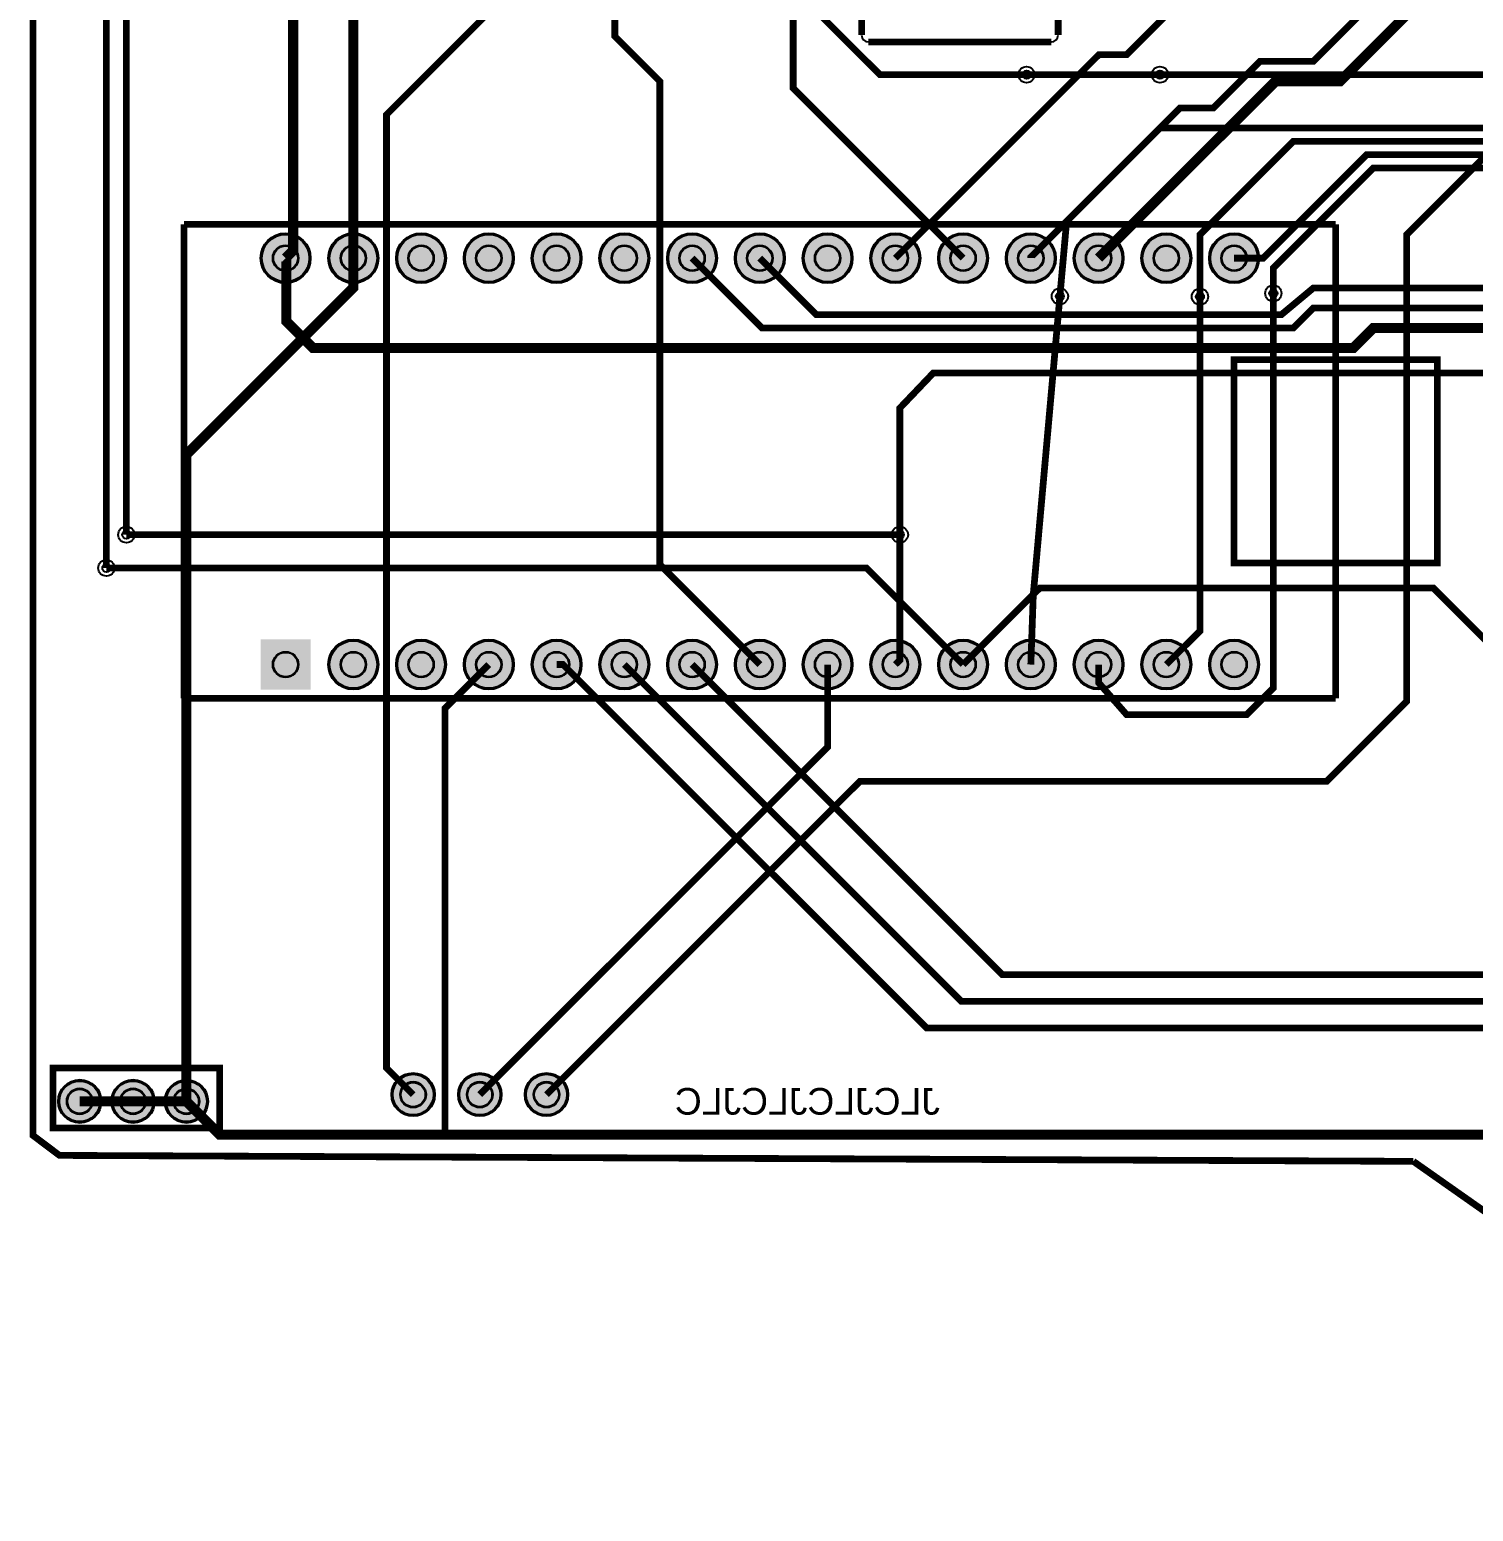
# Model space of a CAD drawing. Extents: x -5 to 4336, y -4444 to 320.
# Drawn here: x -5 to 2126, y -4444 to -2256 of the extents above; entities that cross this region are included whole.
import ezdxf

# ---------------------------------------------------------------- set-up
doc = ezdxf.new("R2010")
doc.units = 9
for name, color, linetype, true_color in [('BoardOutLine', 7, 'Continuous', 0xff00ff), ('BottomLayer', 7, 'Continuous', 0xff9900), ('BottomSilkLayer', 7, 'Continuous', 0x66cc33), ('BottomSolderMaskLayer', 7, 'Continuous', 0xaa00ff), ('Hole', 7, 'Continuous', 0x222222), ('Multi-Layer', 7, 'Continuous', 0xc0c0c0), ('TopLayer', 7, 'Continuous', 0xff0000), ('TopSilkLayer', 7, 'Continuous', 0xffcc00), ('TopSolderMaskLayer', 7, 'Continuous', 0x800080)]:
    doc.layers.add(name, color=color, linetype=linetype, true_color=true_color)
doc.styles.get("Standard").update_dxf_attribs({"font": 'arial.ttf'})

msp = doc.modelspace()

# ---------------------------------------------------------------- hatches: boundary and pattern name
at = {"layer": 'BottomSolderMaskLayer'}
for points in [[(335.8, -2593.7, 1), (409.8, -2593.7, 1)], [(435.8, -2593.7, 1), (509.8, -2593.7, 1)], [(535.8, -2593.7, 1), (609.8, -2593.7, 1)], [(635.8, -2593.7, 1), (709.8, -2593.7, 1)], [(735.8, -2593.7, 1), (809.8, -2593.7, 1)], [(835.8, -2593.7, 1), (909.8, -2593.7, 1)], [(935.8, -2593.7, 1), (1009.8, -2593.7, 1)], [(1035.8, -2593.7, 1), (1109.8, -2593.7, 1)], [(1135.8, -2593.7, 1), (1209.8, -2593.7, 1)], [(1235.8, -2593.7, 1), (1309.8, -2593.7, 1)], [(1335.8, -2593.7, 1), (1409.8, -2593.7, 1)], [(1435.8, -2593.7, 1), (1509.8, -2593.7, 1)], [(1535.8, -2593.7, 1), (1609.8, -2593.7, 1)], [(1635.8, -2593.7, 1), (1709.8, -2593.7, 1)], [(1735.8, -2593.7, 1), (1809.8, -2593.7, 1)], [(335.8, -3156.7), (409.8, -3156.7), (409.8, -3230.7), (335.8, -3230.7)], [(435.8, -3193.7, 1), (509.8, -3193.7, 1)], [(535.8, -3193.7, 1), (609.8, -3193.7, 1)], [(635.8, -3193.7, 1), (709.8, -3193.7, 1)], [(735.8, -3193.7, 1), (809.8, -3193.7, 1)], [(835.8, -3193.7, 1), (909.8, -3193.7, 1)], [(935.8, -3193.7, 1), (1009.8, -3193.7, 1)], [(1035.8, -3193.7, 1), (1109.8, -3193.7, 1)], [(1135.8, -3193.7, 1), (1209.8, -3193.7, 1)], [(1235.8, -3193.7, 1), (1309.8, -3193.7, 1)], [(1335.8, -3193.7, 1), (1409.8, -3193.7, 1)], [(1435.8, -3193.7, 1), (1509.8, -3193.7, 1)], [(1535.8, -3193.7, 1), (1609.8, -3193.7, 1)], [(1635.8, -3193.7, 1), (1709.8, -3193.7, 1)], [(1735.8, -3193.7, 1), (1809.8, -3193.7, 1)], [(529, -3828.7, 1), (593, -3828.7, 1)], [(627.5, -3828.7, 1), (691.5, -3828.7, 1)], [(725.9, -3828.7, 1), (789.9, -3828.7, 1)], [(36.9, -3838.6, 1), (100.9, -3838.6, 1)], [(115.6, -3838.6, 1), (179.6, -3838.6, 1)], [(194.4, -3838.6, 1), (258.4, -3838.6, 1)]]:
    msp.add_hatch(color=256, dxfattribs=at).paths.add_polyline_path(points)
at = {"layer": 'Multi-Layer'}
for points in [[(337.8, -2593.7, 1), (407.8, -2593.7, 1)], [(437.8, -2593.7, 1), (507.8, -2593.7, 1)], [(537.8, -2593.7, 1), (607.8, -2593.7, 1)], [(637.8, -2593.7, 1), (707.8, -2593.7, 1)], [(737.8, -2593.7, 1), (807.8, -2593.7, 1)], [(837.8, -2593.7, 1), (907.8, -2593.7, 1)], [(937.8, -2593.7, 1), (1007.8, -2593.7, 1)], [(1037.8, -2593.7, 1), (1107.8, -2593.7, 1)], [(1137.8, -2593.7, 1), (1207.8, -2593.7, 1)], [(1237.8, -2593.7, 1), (1307.8, -2593.7, 1)], [(1337.8, -2593.7, 1), (1407.8, -2593.7, 1)], [(1437.8, -2593.7, 1), (1507.8, -2593.7, 1)], [(1537.8, -2593.7, 1), (1607.8, -2593.7, 1)], [(1637.8, -2593.7, 1), (1707.8, -2593.7, 1)], [(1737.8, -2593.7, 1), (1807.8, -2593.7, 1)], [(337.8, -3158.7), (407.8, -3158.7), (407.8, -3228.7), (337.8, -3228.7)], [(437.8, -3193.7, 1), (507.8, -3193.7, 1)], [(537.8, -3193.7, 1), (607.8, -3193.7, 1)], [(637.8, -3193.7, 1), (707.8, -3193.7, 1)], [(737.8, -3193.7, 1), (807.8, -3193.7, 1)], [(837.8, -3193.7, 1), (907.8, -3193.7, 1)], [(937.8, -3193.7, 1), (1007.8, -3193.7, 1)], [(1037.8, -3193.7, 1), (1107.8, -3193.7, 1)], [(1137.8, -3193.7, 1), (1207.8, -3193.7, 1)], [(1237.8, -3193.7, 1), (1307.8, -3193.7, 1)], [(1337.8, -3193.7, 1), (1407.8, -3193.7, 1)], [(1437.8, -3193.7, 1), (1507.8, -3193.7, 1)], [(1537.8, -3193.7, 1), (1607.8, -3193.7, 1)], [(1637.8, -3193.7, 1), (1707.8, -3193.7, 1)], [(1737.8, -3193.7, 1), (1807.8, -3193.7, 1)]]:
    msp.add_hatch(color=256, dxfattribs=at).paths.add_polyline_path(points)
at = {"layer": 'TopSolderMaskLayer'}
for points in [[(335.8, -2593.7, 1), (409.8, -2593.7, 1)], [(435.8, -2593.7, 1), (509.8, -2593.7, 1)], [(535.8, -2593.7, 1), (609.8, -2593.7, 1)], [(635.8, -2593.7, 1), (709.8, -2593.7, 1)], [(735.8, -2593.7, 1), (809.8, -2593.7, 1)], [(835.8, -2593.7, 1), (909.8, -2593.7, 1)], [(935.8, -2593.7, 1), (1009.8, -2593.7, 1)], [(1035.8, -2593.7, 1), (1109.8, -2593.7, 1)], [(1135.8, -2593.7, 1), (1209.8, -2593.7, 1)], [(1235.8, -2593.7, 1), (1309.8, -2593.7, 1)], [(1335.8, -2593.7, 1), (1409.8, -2593.7, 1)], [(1435.8, -2593.7, 1), (1509.8, -2593.7, 1)], [(1535.8, -2593.7, 1), (1609.8, -2593.7, 1)], [(1635.8, -2593.7, 1), (1709.8, -2593.7, 1)], [(1735.8, -2593.7, 1), (1809.8, -2593.7, 1)], [(335.8, -3156.7), (409.8, -3156.7), (409.8, -3230.7), (335.8, -3230.7)], [(435.8, -3193.7, 1), (509.8, -3193.7, 1)], [(535.8, -3193.7, 1), (609.8, -3193.7, 1)], [(635.8, -3193.7, 1), (709.8, -3193.7, 1)], [(735.8, -3193.7, 1), (809.8, -3193.7, 1)], [(835.8, -3193.7, 1), (909.8, -3193.7, 1)], [(935.8, -3193.7, 1), (1009.8, -3193.7, 1)], [(1035.8, -3193.7, 1), (1109.8, -3193.7, 1)], [(1135.8, -3193.7, 1), (1209.8, -3193.7, 1)], [(1235.8, -3193.7, 1), (1309.8, -3193.7, 1)], [(1335.8, -3193.7, 1), (1409.8, -3193.7, 1)], [(1435.8, -3193.7, 1), (1509.8, -3193.7, 1)], [(1535.8, -3193.7, 1), (1609.8, -3193.7, 1)], [(1635.8, -3193.7, 1), (1709.8, -3193.7, 1)], [(1735.8, -3193.7, 1), (1809.8, -3193.7, 1)], [(529, -3828.7, 1), (593, -3828.7, 1)], [(627.5, -3828.7, 1), (691.5, -3828.7, 1)], [(725.9, -3828.7, 1), (789.9, -3828.7, 1)], [(36.9, -3838.6, 1), (100.9, -3838.6, 1)], [(115.6, -3838.6, 1), (179.6, -3838.6, 1)], [(194.4, -3838.6, 1), (258.4, -3838.6, 1)]]:
    msp.add_hatch(color=256, dxfattribs=at).paths.add_polyline_path(points)

# ---------------------------------------------------------------- linework, layer by layer
at = {"layer": 'BoardOutLine', "const_width": 10}
for points in [[(2037.4, -3927.2), (39, -3918.4), (0, -3889), (0, -40.7), (39.4, 0)], [(2765.7, -4439), (2037.4, -3927.2)]]:
    msp.add_lwpolyline(points, dxfattribs=at)
at = {"layer": 'BottomLayer'}
for points, const_width in [([(372.8, -2593.7), (383.9, -2582.7), (383.9, -1761.8), (521.7, -1624), (876, -1624), (915.4, -1584.6), (915.4, -1574.8), (1043.3, -1446.9), (1043.3, -1141.5), (1525.4, -659.4)], 15), ([(374, -966.5), (275.6, -1065), (275.6, -1220.5), (246.1, -1240.2), (108.3, -1240.2), (68.9, -1269.7), (69, -1437), (108.3, -1476.3), (108.3, -2411), (108.3, -3051.2)], 10), ([(1988.2, -1023.6), (1988.2, -2204.7), (1889.8, -2303.1), (1811, -2303.1), (1742.1, -2372), (1692.9, -2372), (1472.8, -2592.1), (1472.8, -2593.7)], 10), ([(563, -1336.6), (137.8, -1761.8), (137.8, -2391.7), (137.8, -3002)], 10), ([(472.8, -2593.7), (472.8, -2056.7), (551.2, -1978.3), (558.7, -1978.3)], 15), ([(1372.8, -2593.7), (1122, -2342.9), (1122, -2047.2)], 10), ([(561, -3828.7), (521.7, -3789.4), (521.7, -2381.9), (818.5, -2085), (818.5, -2076.8)], 10), ([(1572.8, -2593.7), (1833.9, -2332.7), (1929.1, -2332.7), (2037.4, -2224.4), (2037.4, -2155.5), (2116.1, -2076.8)], 15), ([(757.9, -3828.7), (1220.5, -3366.1), (1909.4, -3366.1), (2027.6, -3248), (2027.6, -2559.1), (2500, -2086.6), (2561.4, -2086.6)], 10), ([(1072.8, -3193.7), (925.2, -3046.1), (925.2, -2332.7), (858.7, -2266.1), (858.7, -2175.2)], 10), ([(1663.4, -2322.8), (1466.5, -2322.8)], 10), ([(226.4, -3838.6), (226.4, -2883.9), (472.8, -2637.4), (472.8, -2593.7)], 15), ([(1515.7, -2650), (1476.4, -3090.6), (1472.8, -3193.7)], 10), ([(1830.7, -2645.6), (1830.7, -3228.3), (1791.3, -3267.7), (1614.2, -3267.7), (1572.8, -3220.5), (1572.8, -3193.7)], 10), ([(1722.4, -2650.6), (1722.4, -3144.1), (1672.8, -3193.7)], 10), ([(1279.5, -3002), (1279.5, -3187), (1272.8, -3193.7)], 10), ([(659.4, -3828.7), (1172.8, -3315.4), (1172.8, -3193.7)], 10)]:
    msp.add_lwpolyline(points, dxfattribs=dict(at, const_width=const_width))
at = {"layer": 'BottomSolderMaskLayer'}
for centre, radius in [((372.8, -2593.7), 37), ((472.8, -2593.7), 37), ((572.8, -2593.7), 37), ((672.8, -2593.7), 37), ((772.8, -2593.7), 37), ((872.8, -2593.7), 37), ((972.8, -2593.7), 37), ((1072.8, -2593.7), 37), ((1172.8, -2593.7), 37), ((1272.8, -2593.7), 37), ((1372.8, -2593.7), 37), ((1472.8, -2593.7), 37), ((1572.8, -2593.7), 37), ((1672.8, -2593.7), 37), ((1772.8, -2593.7), 37), ((372.8, -2593.7), 19), ((472.8, -2593.7), 19), ((572.8, -2593.7), 19), ((672.8, -2593.7), 19), ((772.8, -2593.7), 19), ((872.8, -2593.7), 19), ((972.8, -2593.7), 19), ((1072.8, -2593.7), 19), ((1172.8, -2593.7), 19), ((1272.8, -2593.7), 19), ((1372.8, -2593.7), 19), ((1472.8, -2593.7), 19), ((1572.8, -2593.7), 19), ((1672.8, -2593.7), 19), ((1772.8, -2593.7), 19), ((472.8, -3193.7), 37), ((572.8, -3193.7), 37), ((672.8, -3193.7), 37), ((772.8, -3193.7), 37), ((872.8, -3193.7), 37), ((972.8, -3193.7), 37), ((1072.8, -3193.7), 37), ((1172.8, -3193.7), 37), ((1272.8, -3193.7), 37), ((1372.8, -3193.7), 37), ((1472.8, -3193.7), 37), ((1572.8, -3193.7), 37), ((1672.8, -3193.7), 37), ((1772.8, -3193.7), 37), ((372.8, -3193.7), 19), ((472.8, -3193.7), 19), ((572.8, -3193.7), 19), ((672.8, -3193.7), 19), ((772.8, -3193.7), 19), ((872.8, -3193.7), 19), ((972.8, -3193.7), 19), ((1072.8, -3193.7), 19), ((1172.8, -3193.7), 19), ((1272.8, -3193.7), 19), ((1372.8, -3193.7), 19), ((1472.8, -3193.7), 19), ((1572.8, -3193.7), 19), ((1672.8, -3193.7), 19), ((1772.8, -3193.7), 19), ((561, -3828.7), 32), ((659.5, -3828.7), 32), ((757.9, -3828.7), 32), ((68.9, -3838.6), 32), ((68.9, -3838.6), 19.2), ((147.6, -3838.6), 32), ((147.6, -3838.6), 19.2), ((226.4, -3838.6), 32), ((226.4, -3838.6), 19.2), ((561, -3828.7), 19.2), ((659.4, -3828.7), 19.2), ((757.9, -3828.7), 19.2)]:
    msp.add_circle(centre, radius, dxfattribs=at)
at = {"layer": 'Hole'}
for centre in [(1466.5, -2322.8), (1663.4, -2322.8), (1515.7, -2650), (1722.4, -2650.6), (1830.7, -2645.6), (137.8, -3002), (1279.5, -3002), (108.3, -3051.2)]:
    msp.add_circle(centre, 6, dxfattribs=at)
at = {"layer": 'Multi-Layer'}
for centre, radius in [((1466.5, -2322.8), 12), ((1663.4, -2322.8), 12), ((372.8, -2593.7), 35), ((472.8, -2593.7), 35), ((572.8, -2593.7), 35), ((672.8, -2593.7), 35), ((772.8, -2593.7), 35), ((872.8, -2593.7), 35), ((972.8, -2593.7), 35), ((1072.8, -2593.7), 35), ((1172.8, -2593.7), 35), ((1272.8, -2593.7), 35), ((1372.8, -2593.7), 35), ((1472.8, -2593.7), 35), ((1572.8, -2593.7), 35), ((1672.8, -2593.7), 35), ((1772.8, -2593.7), 35), ((372.8, -2593.7), 18), ((472.8, -2593.7), 18), ((572.8, -2593.7), 18), ((672.8, -2593.7), 18), ((772.8, -2593.7), 18), ((872.8, -2593.7), 18), ((972.8, -2593.7), 18), ((1072.8, -2593.7), 18), ((1172.8, -2593.7), 18), ((1272.8, -2593.7), 18), ((1372.8, -2593.7), 18), ((1472.8, -2593.7), 18), ((1572.8, -2593.7), 18), ((1672.8, -2593.7), 18), ((1772.8, -2593.7), 18), ((1515.7, -2650), 12), ((1722.4, -2650.6), 12), ((1830.7, -2645.6), 12), ((137.8, -3002), 12), ((1279.5, -3002), 12), ((108.3, -3051.2), 12), ((472.8, -3193.7), 35), ((572.8, -3193.7), 35), ((672.8, -3193.7), 35), ((772.8, -3193.7), 35), ((872.8, -3193.7), 35), ((972.8, -3193.7), 35), ((1072.8, -3193.7), 35), ((1172.8, -3193.7), 35), ((1272.8, -3193.7), 35), ((1372.8, -3193.7), 35), ((1472.8, -3193.7), 35), ((1572.8, -3193.7), 35), ((1672.8, -3193.7), 35), ((1772.8, -3193.7), 35), ((372.8, -3193.7), 18), ((472.8, -3193.7), 18), ((572.8, -3193.7), 18), ((672.8, -3193.7), 18), ((772.8, -3193.7), 18), ((872.8, -3193.7), 18), ((972.8, -3193.7), 18), ((1072.8, -3193.7), 18), ((1172.8, -3193.7), 18), ((1272.8, -3193.7), 18), ((1372.8, -3193.7), 18), ((1472.8, -3193.7), 18), ((1572.8, -3193.7), 18), ((1672.8, -3193.7), 18), ((1772.8, -3193.7), 18), ((561, -3828.7), 30), ((659.5, -3828.7), 30), ((757.9, -3828.7), 30), ((68.9, -3838.6), 30), ((68.9, -3838.6), 18), ((147.6, -3838.6), 30), ((147.6, -3838.6), 18), ((226.4, -3838.6), 30), ((226.4, -3838.6), 18), ((561, -3828.7), 18), ((659.4, -3828.7), 18), ((757.9, -3828.7), 18)]:
    msp.add_circle(centre, radius, dxfattribs=at)
at = {"layer": 'TopLayer'}
for points, const_width in [([(1272.8, -2593.7), (1573.2, -2293.3), (1614.2, -2293.3), (1712.6, -2194.9), (1712.6, -2027.6), (1801.2, -1939), (2057.1, -1939), (2116.1, -1879.9)], 10), ([(2561.4, -1988.2), (2541.7, -2007.9), (2303.1, -2007.9), (2273.6, -2037.4), (2234.3, -2037.4), (2204.7, -2066.9), (2204.7, -2106.3), (2224.4, -2126), (2313, -2126), (2332.7, -2145.7), (2332.7, -2185), (2194.9, -2322.8), (1663.4, -2322.8)], 10), ([(1003.9, -2076.8), (1250, -2322.8), (1466.5, -2322.8)], 10), ([(1515.7, -2650), (1525.6, -2539.4), (1663.4, -2401.6), (3385.8, -2401.6), (3464.6, -2470.5), (3464.6, -2549.2), (3513.8, -2596.1)], 10), ([(1722.4, -2650.6), (1722.4, -2559.1), (1860.2, -2421.3), (3297.2, -2421.3), (3366.1, -2480.3), (3366.1, -2549.2), (3415.4, -2596.1)], 10), ([(3316.9, -2598.4), (3179.1, -2440.9), (1968.5, -2440.9), (1815.8, -2593.7), (1772.8, -2593.7)], 10), ([(3720.5, -2596.1), (3649.2, -2667.3), (3149.6, -2667.3), (2942.9, -2460.6), (1978.3, -2460.6), (1830.7, -2608.3), (1830.7, -2645.6)], 10), ([(372.8, -2593.7), (374, -2594.9), (374, -2687), (413.3, -2726.4), (1948.8, -2726.4), (1978.3, -2696.9), (2431.1, -2696.9), (2445.6, -2716.5), (2492.5, -2763.4)], 15), ([(972.8, -2593.7), (1076, -2696.9), (1860.2, -2696.9), (1889.8, -2667.3), (2470.5, -2667.3), (2509.8, -2696.9), (2588.6, -2775.6), (2605.9, -2775.6)], 10), ([(1072.8, -2593.7), (1156.3, -2677.2), (1842.5, -2677.2), (1889.8, -2637.8), (2470.5, -2637.8), (2578.7, -2726.4), (2637.8, -2726.4), (2657.5, -2746.1), (2657.5, -2812.6), (2605.9, -2864.2)], 10), ([(2192.5, -2763.4), (1328.7, -2763.4), (1279.5, -2815), (1279.5, -3002)], 10), ([(137.8, -3002), (1279.5, -3002)], 10), ([(108.3, -3051.2), (1230.3, -3051.2), (1372.8, -3193.7)], 10), ([(2192.5, -3206.3), (2066.9, -3080.7), (1486.2, -3080.7), (1466.5, -3100), (1372.8, -3193.7)], 10), ([(672.8, -3193.7), (608, -3258.5), (608, -3887.8)], 10), ([(2647.6, -3730.3), (1318.9, -3730.3), (782.3, -3193.7), (772.8, -3193.7)], 10), ([(872.8, -3193.7), (1370.1, -3690.9), (2667.3, -3690.9), (2883.9, -3907.5), (2883.9, -3959.1), (2827.2, -4015.8)], 10), ([(972.8, -3193.7), (1430.7, -3651.6), (2706.7, -3651.6)], 10), ([(147.6, -3838.6), (68.9, -3838.6)], 15), ([(226.4, -3838.6), (147.6, -3838.6)], 15), ([(226.4, -3838.6), (275.6, -3887.8), (2391.7, -3887.8), (2421.3, -3917.3), (2527.2, -3917.3)], 15)]:
    msp.add_lwpolyline(points, dxfattribs=dict(at, const_width=const_width))
at = {"layer": 'TopSilkLayer', "const_width": 10}
for points in [[(1223.1, -2184.4), (1223.1, -2264.4)], [(1513.1, -2264.4), (1513.1, -2184.4)], [(1233.1, -2274.4), (1503.1, -2274.4)], [(1922.8, -2543.7), (222.8, -2543.7)], [(222.8, -2543.7), (222.8, -3243.7)], [(1922.8, -3243.7), (1922.8, -2543.7)], [(222.8, -3243.7), (1922.8, -3243.7)]]:
    msp.add_lwpolyline(points, dxfattribs=at)
for points in [[(1772.8, -3043.7), (2072.8, -3043.7), (2072.8, -2743.7), (1772.8, -2743.7), (1772.8, -3043.7)], [(29.5, -3789.4), (275.6, -3789.4), (275.6, -3877.9), (29.5, -3877.9), (29.5, -3789.4)]]:
    msp.add_lwpolyline(points, close=True, dxfattribs=at)
at = {"layer": 'TopSilkLayer'}
for centre, start, end in [((1233.1, -2264.4), 180, 270), ((1503.1, -2264.4), 270, 0)]:
    msp.add_arc(centre, 10, start, end, dxfattribs=at)
at = {"layer": 'TopSolderMaskLayer'}
for centre, radius in [((372.8, -2593.7), 37), ((472.8, -2593.7), 37), ((572.8, -2593.7), 37), ((672.8, -2593.7), 37), ((772.8, -2593.7), 37), ((872.8, -2593.7), 37), ((972.8, -2593.7), 37), ((1072.8, -2593.7), 37), ((1172.8, -2593.7), 37), ((1272.8, -2593.7), 37), ((1372.8, -2593.7), 37), ((1472.8, -2593.7), 37), ((1572.8, -2593.7), 37), ((1672.8, -2593.7), 37), ((1772.8, -2593.7), 37), ((372.8, -2593.7), 19), ((472.8, -2593.7), 19), ((572.8, -2593.7), 19), ((672.8, -2593.7), 19), ((772.8, -2593.7), 19), ((872.8, -2593.7), 19), ((972.8, -2593.7), 19), ((1072.8, -2593.7), 19), ((1172.8, -2593.7), 19), ((1272.8, -2593.7), 19), ((1372.8, -2593.7), 19), ((1472.8, -2593.7), 19), ((1572.8, -2593.7), 19), ((1672.8, -2593.7), 19), ((1772.8, -2593.7), 19), ((472.8, -3193.7), 37), ((572.8, -3193.7), 37), ((672.8, -3193.7), 37), ((772.8, -3193.7), 37), ((872.8, -3193.7), 37), ((972.8, -3193.7), 37), ((1072.8, -3193.7), 37), ((1172.8, -3193.7), 37), ((1272.8, -3193.7), 37), ((1372.8, -3193.7), 37), ((1472.8, -3193.7), 37), ((1572.8, -3193.7), 37), ((1672.8, -3193.7), 37), ((1772.8, -3193.7), 37), ((372.8, -3193.7), 19), ((472.8, -3193.7), 19), ((572.8, -3193.7), 19), ((672.8, -3193.7), 19), ((772.8, -3193.7), 19), ((872.8, -3193.7), 19), ((972.8, -3193.7), 19), ((1072.8, -3193.7), 19), ((1172.8, -3193.7), 19), ((1272.8, -3193.7), 19), ((1372.8, -3193.7), 19), ((1472.8, -3193.7), 19), ((1572.8, -3193.7), 19), ((1672.8, -3193.7), 19), ((1772.8, -3193.7), 19), ((561, -3828.7), 32), ((659.5, -3828.7), 32), ((757.9, -3828.7), 32), ((68.9, -3838.6), 32), ((68.9, -3838.6), 19.2), ((147.6, -3838.6), 32), ((147.6, -3838.6), 19.2), ((226.4, -3838.6), 32), ((226.4, -3838.6), 19.2), ((561, -3828.7), 19.2), ((659.4, -3828.7), 19.2), ((757.9, -3828.7), 19.2)]:
    msp.add_circle(centre, radius, dxfattribs=at)

# ---------------------------------------------------------------- texts
at = {"layer": 'BottomSilkLayer', "text_generation_flag": 2}
msp.add_text('JLCJLCJLCJLC', height=39.37, dxfattribs=at).set_placement((1338.6, -3858.3))

doc.saveas('drawing.dxf')
